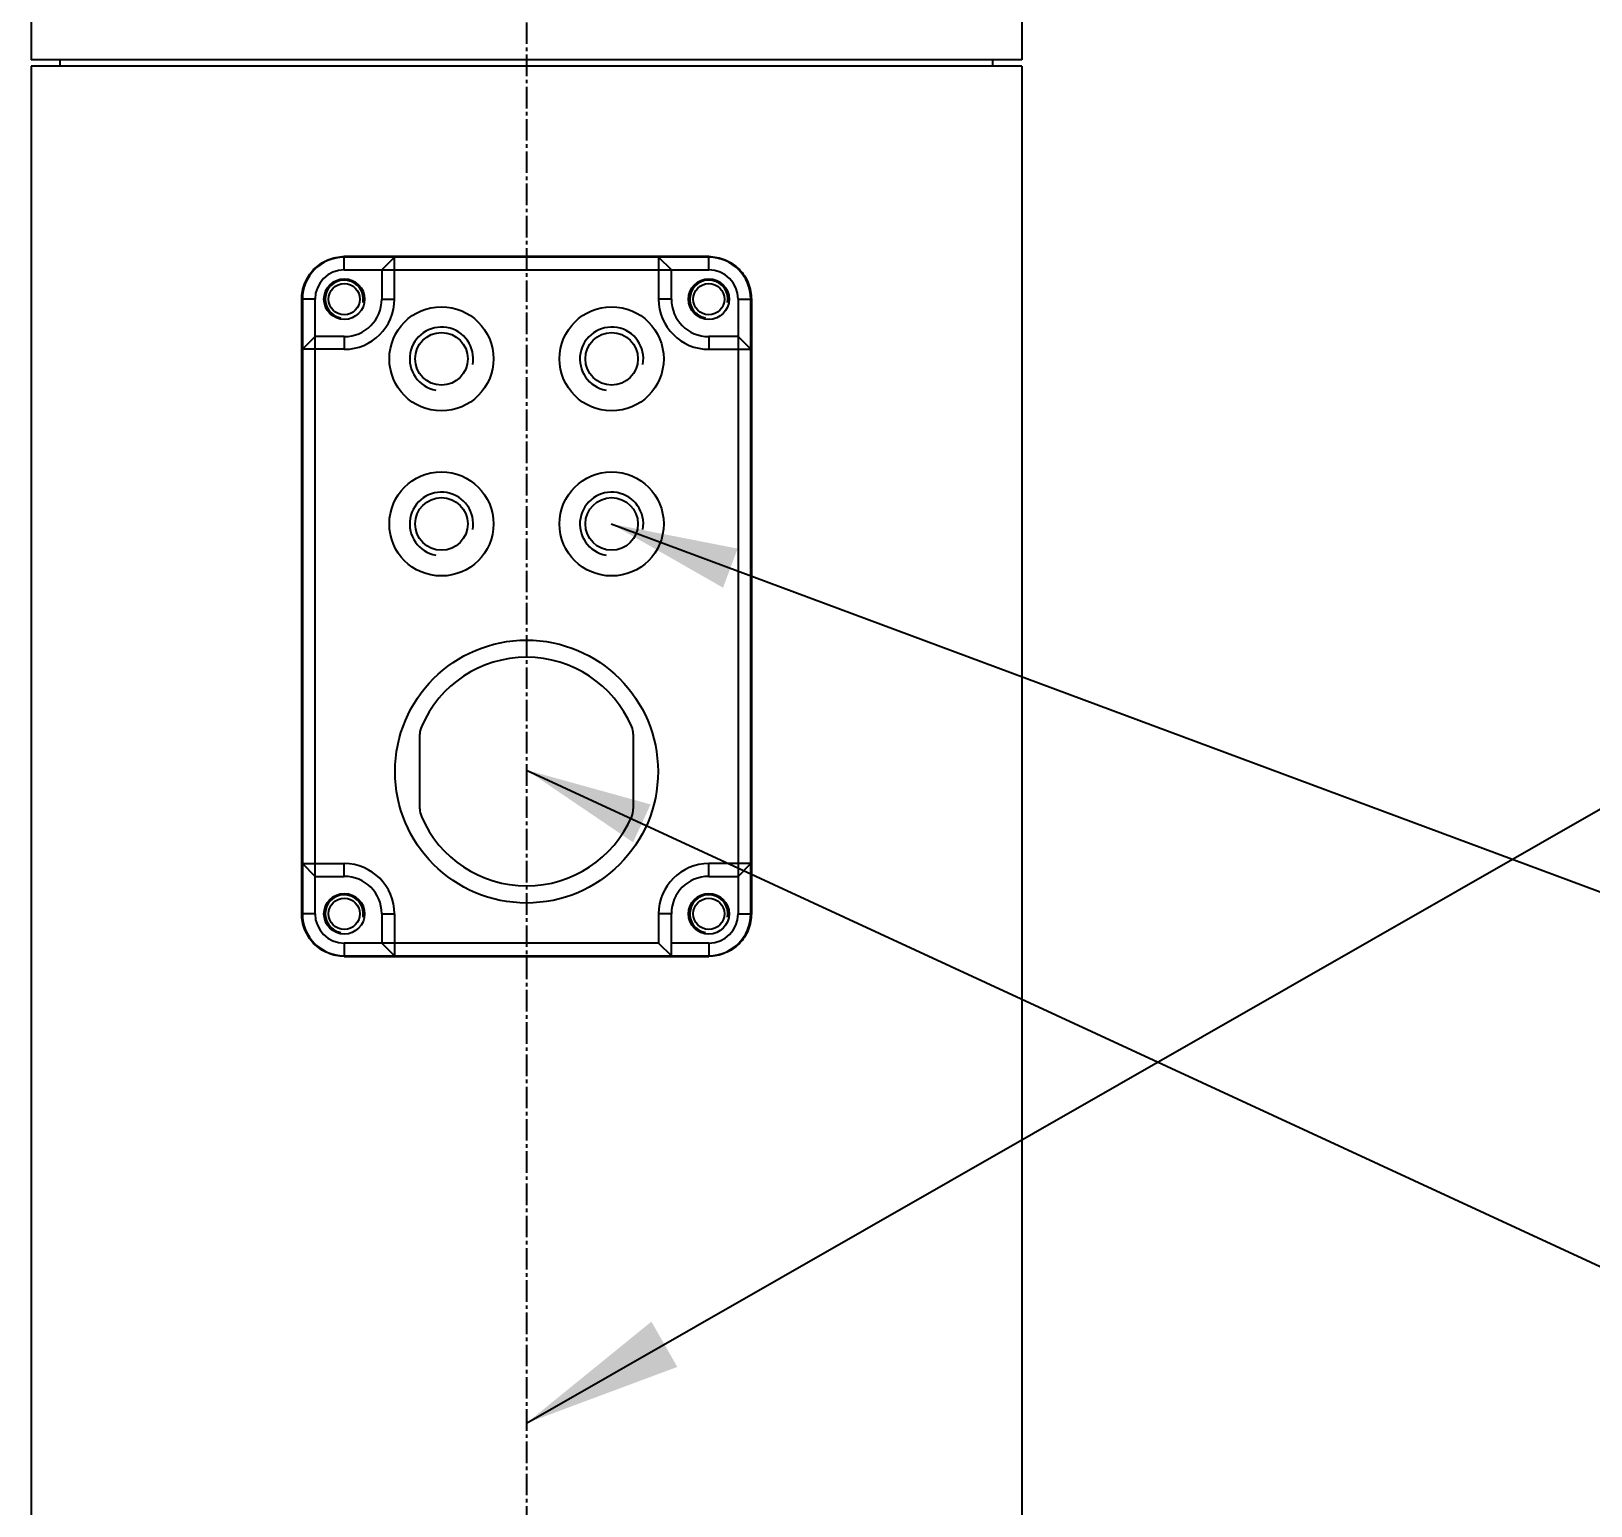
# Model space of a CAD drawing. Header units: millimetres. Extents: x 0 to 4378, y 0 to 2376.
# Drawn here: x 1606 to 1728.8, y 1420.1 to 1536.2 of the extents above; entities that cross this region are included whole.
import ezdxf

# ---------------------------------------------------------------- set-up
doc = ezdxf.new("R2010")
doc.units = ezdxf.units.MM
doc.header["$LTSCALE"] = 0.2
doc.linetypes.add('CENTER2', pattern=[1.125, 0.75, -0.125, 0.125, -0.125])
doc.layers.add('02_Center Line', color=1, linetype='CENTER2')
doc.styles.add('Rainbow-5.0 Style', font='malgunsl.ttf')
doc.dimstyles.new('Rainbow-5.0 Style', dxfattribs={"dimtxt": 4, "dimasz": 2.5, "dimexe": 1, "dimexo": 1, "dimgap": 1, "dimtad": 1, "dimdsep": 46, "dimtxsty": 'Rainbow-5.0 Style', "dimcen": 0, "dimclrd": 251, "dimclre": 251, "dimclrt": 7, "dimazin": 3, "dimtp": 0.1, "dimtm": 0.1, "dimtfac": 0.61, "dimtmove": 0, "dimatfit": 3, "dimfxl": 1, "dimlwd": -1, "dimlwe": -1, "dimarcsym": 1})

# ---------------------------------------------------------------- blocks, each defined once
blk = doc.blocks.new('A$C87452269')
for p, q in [((39, 945.22), (39, 931.7)), ((-39, 937.7), (-39, 931.7)), ((39, 931.7), (-39, 931.7)), ((39, 931.2), (-39, 931.2)), ((-39, 931.2), (-39, 702.18)), ((-36.71, 931.2), (-36.72, 931.7)), ((36.71, 931.2), (36.72, 931.7)), ((39, 931.2), (39, 702.18)), ((14.35, 916.2), (-14.35, 916.2)), ((-14.35, 915.15), (-14.35, 916.15)), ((14.35, 916.15), (-14.35, 916.15)), ((-11.4, 915.15), (-10.4, 916.15)), ((-10.4, 912.85), (-10.4, 916.15)), ((10.4, 916.15), (11.4, 915.15)), ((10.4, 916.15), (10.4, 912.85)), ((14.35, 915.15), (14.35, 916.15)), ((-14.35, 915.15), (14.35, 915.15)), ((-11.4, 915.15), (-11.4, 912.85)), ((11.4, 912.85), (11.4, 915.15)), ((-17.7, 864.45), (-17.7, 912.85)), ((-16.65, 912.85), (-17.65, 912.85)), ((-17.65, 912.85), (-17.65, 864.45)), ((-16.65, 864.45), (-16.65, 912.85)), ((-11.4, 912.85), (-10.4, 912.85)), ((11.4, 912.85), (10.4, 912.85)), ((16.65, 912.85), (17.65, 912.85)), ((16.65, 912.85), (16.65, 864.45)), ((17.65, 864.45), (17.65, 912.85)), ((17.7, 912.85), (17.7, 864.45)), ((-17.65, 908.9), (-16.65, 909.9)), ((-14.35, 909.9), (-16.65, 909.9)), ((-14.35, 909.9), (-14.35, 908.9)), ((14.35, 909.9), (14.35, 908.9)), ((16.65, 909.9), (14.35, 909.9)), ((16.65, 909.9), (17.65, 908.9)), ((-14.35, 908.9), (-17.65, 908.9)), ((14.35, 908.9), (17.65, 908.9)), ((-8.4, 872.71), (-8.4, 878.59)), ((8.4, 878.59), (8.4, 872.71)), ((-17.65, 868.4), (-14.35, 868.4)), ((-16.65, 867.4), (-17.65, 868.4)), ((-14.35, 867.4), (-14.35, 868.4)), ((14.35, 867.4), (14.35, 868.4)), ((17.65, 868.4), (14.35, 868.4)), ((17.65, 868.4), (16.65, 867.4)), ((-16.65, 867.4), (-14.35, 867.4)), ((14.35, 867.4), (16.65, 867.4)), ((-16.65, 864.45), (-17.65, 864.45)), ((-11.4, 864.45), (-10.4, 864.45)), ((-11.4, 864.45), (-11.4, 862.15)), ((-10.4, 864.45), (-10.4, 861.15)), ((11.4, 864.45), (10.4, 864.45)), ((10.4, 864.45), (10.4, 862.15)), ((11.4, 861.15), (11.4, 864.45)), ((16.65, 864.45), (17.65, 864.45)), ((10.4, 862.15), (-14.35, 862.15)), ((-14.35, 862.15), (-14.35, 861.15)), ((-10.4, 861.15), (-11.4, 862.15)), ((10.4, 862.15), (11.4, 861.15)), ((14.35, 862.15), (11.4, 862.15)), ((14.35, 862.15), (14.35, 861.15)), ((-14.35, 861.15), (14.35, 861.15)), ((-14.35, 861.1), (14.35, 861.1))]:
    blk.add_line(p, q)
for centre, radius in [((-14.35, 912.85), 1.6), ((-14.35, 912.85), 1.23), ((14.35, 912.85), 1.6), ((14.35, 912.85), 1.23), ((-6.7, 908.15), 4.1), ((6.7, 908.15), 4.1), ((-6.7, 908.15), 2.07), ((6.7, 908.15), 2.07), ((-6.7, 895.15), 4.1), ((6.7, 895.15), 4.1), ((-6.7, 895.15), 2.07), ((6.7, 895.15), 2.07), ((0, 875.65), 10.35), ((-14.35, 864.45), 1.6), ((-14.35, 864.45), 1.23), ((14.35, 864.45), 1.6), ((14.35, 864.45), 1.23)]:
    blk.add_circle(centre, radius)
for centre, radius, start, end in [((-14.35, 912.85), 3.3, 90, 180), ((14.35, 912.85), 3.3, 0, 90), ((-14.35, 912.85), 2.3, 90, 180), ((14.35, 912.85), 2.3, 0, 90), ((-14.35, 912.85), 1.5, 350, 260), ((14.35, 912.85), 1.5, 350, 260), ((-14.35, 912.85), 2.95, 270, 0), ((-14.35, 912.85), 3.95, 270, 0), ((14.35, 912.85), 3.95, 180, 270), ((14.35, 912.85), 2.95, 180, 270), ((-6.7, 908.15), 2.5, 350, 260), ((6.7, 908.15), 2.5, 350, 260), ((-6.7, 895.15), 2.5, 350, 260), ((6.7, 895.15), 2.5, 350, 260), ((0, 875.65), 9, 23.0739, 156.9261), ((-6.9, 878.59), 1.5, 156.9261, 180), ((6.9, 878.59), 1.5, 0, 23.0739), ((-6.9, 872.71), 1.5, 180, 203.0739), ((0, 875.65), 9, 203.0739, 336.9261), ((6.9, 872.71), 1.5, 336.9261, 0), ((-14.35, 864.45), 3.95, 0, 90), ((14.35, 864.45), 3.95, 90, 180), ((-14.35, 864.45), 2.95, 0, 90), ((14.35, 864.45), 2.95, 90, 180), ((-14.35, 864.45), 1.5, 350, 260), ((14.35, 864.45), 1.5, 350, 260), ((-14.35, 864.45), 3.3, 180, 270), ((-14.35, 864.45), 2.3, 180, 270), ((14.35, 864.45), 3.3, 270, 0), ((14.35, 864.45), 2.3, 270, 0)]:
    blk.add_arc(centre, radius, start, end)
for points, knots in [([(-17.7, 912.85), (-17.7, 913.27), (-17.62, 913.71), (-17.28, 914.52), (-17.04, 914.89), (-16.46, 915.49), (-16.07, 915.76), (-15.23, 916.11), (-14.78, 916.2), (-14.35, 916.2)], [0, 0, 0, 0, 0.1260853, 0.1260853, 0.2521705, 0.2521705, 0.3905338, 0.3905338, 0.5288971, 0.5288971, 0.5288971, 0.5288971]), ([(14.35, 916.2), (14.78, 916.2), (15.23, 916.11), (16.07, 915.76), (16.46, 915.49), (17.04, 914.89), (17.28, 914.52), (17.62, 913.71), (17.7, 913.27), (17.7, 912.85)], [0.5201065, 0.5201065, 0.5201065, 0.5201065, 0.6584698, 0.6584698, 0.7968331, 0.7968331, 0.9229184, 0.9229184, 1.0490036, 1.0490036, 1.0490036, 1.0490036]), ([(-14.35, 861.1), (-14.78, 861.1), (-15.23, 861.19), (-16.07, 861.54), (-16.46, 861.81), (-17.04, 862.41), (-17.28, 862.78), (-17.62, 863.59), (-17.7, 864.03), (-17.7, 864.45)], [-0.5288971, -0.5288971, -0.5288971, -0.5288971, -0.3905338, -0.3905338, -0.2521705, -0.2521705, -0.1260853, -0.1260853, 0, 0, 0, 0]), ([(17.7, 864.45), (17.7, 864.03), (17.62, 863.59), (17.28, 862.78), (17.04, 862.41), (16.46, 861.81), (16.07, 861.54), (15.23, 861.19), (14.78, 861.1), (14.35, 861.1)], [1.0490036, 1.0490036, 1.0490036, 1.0490036, 1.1750889, 1.1750889, 1.3011741, 1.3011741, 1.4395374, 1.4395374, 1.5779007, 1.5779007, 1.5779007, 1.5779007])]:
    blk.add_open_spline(points, degree=3, knots=knots)
at = {"layer": '02_Center Line', "ltscale": 11.288275}
blk.add_line((0, 1046.4), (0, 526.67), dxfattribs=at)
blk = doc.blocks.new('*D146')
at = {"color": 251, "linetype": 'ByBlock', "transparency": 16777216}
for p, q in [((1699.24, 1588.46), (1769.2, 1588.46)), ((1765.2, 1206.46), (1765.2, 1578.46)), ((1617.36, 1196.46), (1769.2, 1196.46))]:
    blk.add_line(p, q, dxfattribs=at)
at = {"color": 251, "transparency": 16777216}
for points in [[(1763.53, 1578.46), (1766.87, 1578.46), (1765.2, 1588.46)], [(1763.53, 1206.46), (1766.87, 1206.46), (1765.2, 1196.46)]]:
    blk.add_solid(points, dxfattribs=at)
at = {"layer": 'Defpoints', "color": 0, "transparency": 16777216}
for p in [(1695.24, 1588.46), (1765.2, 1588.46), (1613.36, 1196.46)]:
    blk.add_point(p, dxfattribs=at)
at = {"color": 7, "transparency": 16777216, "insert": (1752.92, 1392.46), "char_height": 16, "attachment_point": 5, "rotation": 90, "style": 'Rainbow-5.0 Style'}
blk.add_mtext('392', dxfattribs=at)
blk = doc.blocks.new('*D151')
at = {"color": 251, "linetype": 'ByBlock', "transparency": 16777216}
for p, q in [((1649.05, 1699.16), (1818.7, 1699.16)), ((1814.7, 781.46), (1814.7, 1689.16)), ((1649.05, 771.46), (1818.7, 771.46))]:
    blk.add_line(p, q, dxfattribs=at)
at = {"color": 251, "transparency": 16777216}
for points in [[(1813.03, 1689.16), (1816.36, 1689.16), (1814.7, 1699.16)], [(1813.03, 781.46), (1816.36, 781.46), (1814.7, 771.46)]]:
    blk.add_solid(points, dxfattribs=at)
at = {"layer": 'Defpoints', "color": 0, "transparency": 16777216}
for p in [(1645.05, 1699.16), (1814.7, 1699.16), (1645.05, 771.46)]:
    blk.add_point(p, dxfattribs=at)
at = {"color": 7, "transparency": 16777216, "insert": (1802.42, 1235.31), "char_height": 16, "attachment_point": 5, "rotation": 90, "style": 'Rainbow-5.0 Style'}
blk.add_mtext('927.7', dxfattribs=at)

msp = doc.modelspace()

# ---------------------------------------------------------------- block references
msp.add_blockref('A$C87452269', (1645.046, 602.257))

# ---------------------------------------------------------------- dimensions: what is measured, and where the dimension line sits
for base, p1, p2, picture, middle in [((1814.696, 1699.157), (1645.046, 771.457), (1645.046, 1699.157), '*D151', (1802.424, 1235.307)), ((1765.201, 1588.457), (1613.359, 1196.457), (1695.244, 1588.457), '*D146', (1752.924, 1392.457))]:
    dim = msp.add_linear_dim(base=base, p1=p1, p2=p2, angle=90, dimstyle='Rainbow-5.0 Style', override={"dimscale": 4, "dimtol": 0, "dimlim": 0, "dimtp": 0.1, "dimtm": 0.1, "dimtfac": 0.61, "dimtdec": 2, "dimtolj": 0, "dimtzin": 8})
    dim.commit()
    dim.dimension.update_dxf_attribs({"geometry": picture, "text_midpoint": middle})

# ---------------------------------------------------------------- leaders
at = {"annotation_type": 0, "has_hookline": 1, "hookline_direction": 0}
for points, override, text_width in [([(1645.046, 1426.602), (1864.122, 1551.924), (1876.622, 1551.924)], {"dimscale": 5, "dimgap": 1, "dimtad": 1}, 99.666), ([(1651.719, 1497.413), (1847.116, 1424.677), (1857.116, 1424.677)], {"dimscale": 4, "dimgap": 0.8, "dimtad": 1}, 269.553), ([(1645.046, 1478.027), (1847.116, 1384.58), (1857.116, 1384.58)], {"dimscale": 4, "dimgap": 0.8, "dimtad": 1}, 63.021)]:
    msp.add_leader(points, dimstyle='Rainbow-5.0 Style', override=override, dxfattribs=dict(at, text_width=text_width))
msp.add_leader([(1645.046, 1224.357), (1864.122, 1551.924)], dimstyle='Rainbow-5.0 Style', override={"dimscale": 5, "dimgap": 1, "dimtad": 1})

doc.saveas('drawing.dxf')
